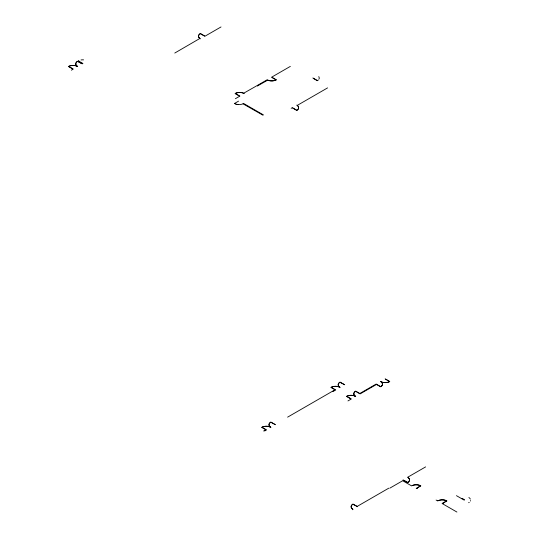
<?xml version="1.0" encoding="UTF-8"?>
<svg xmlns="http://www.w3.org/2000/svg" width="539" height="539" viewBox="0 0 539 539"><rect width="100%" height="100%" fill="white"/><g stroke="black" fill="none" stroke-linecap="round" stroke-linejoin="round"><path stroke-width="0.81" d="M319.021 79.031L319.189 78.546M470.385 501.034L470.554 500.549M318.367 79.94L317.518 80.601L312.896 77.933M262.345 427.023A6.556 3.786 0 0 1 269.615 426.747L270.255 426.996L269.823 426.625A6.556 3.786 0 0 1 270.302 422.428L270.868 422.057L274.991 424.436M468.64 502.698L469.253 502.361M82.211 63.312L81.746 63.582L77.629 61.203L77.064 61.574A6.556 3.786 0 0 0 76.585 65.771L77.677 66.526L77.117 66.156A6.481 3.746 0 0 1 77.117 61.601L77.488 61.358L82.265 63.878M71.33 70.191L73.284 69.059L68.716 66.418M174.771 53.051L199.834 38.478A6.556 3.786 0 0 1 199.834 33.869L200.4 33.499L204.517 35.877M221.017 26.95L204.827 36.295L200.259 33.654L199.888 33.896A6.481 3.746 0 0 0 199.888 38.458L200.447 38.821M256.261 86.065L243.689 93.22A6.556 3.786 0 0 0 235.705 93.22L235.065 93.543L239.181 95.922M256.78 85.762L267.128 79.785L267.768 80.109A6.481 3.746 0 0 0 275.658 80.109L276.076 79.9L271.508 77.259L290.346 66.385M235.381 98.711L239.902 96.104L235.334 93.463M257.292 86.065L267.721 80.143A6.556 3.786 0 0 0 275.705 80.143L276.352 79.819L272.229 77.441M234.438 103.515L238.555 101.137M291.148 108.332L292.34 107.638L296.908 110.279L297.279 110.037A6.556 3.786 0 0 0 297.333 105.455L296.719 105.112M297.252 105.401L327.591 87.884M263.611 431.005L265.821 429.731L261.698 427.353L262.392 427.056A6.481 3.746 0 0 1 270.282 427.056L270.922 427.38L270.362 427.009A6.481 3.746 0 0 1 270.362 422.455M287.604 417.152L335.022 389.778L330.899 387.4L331.586 387.103A6.556 3.786 0 0 1 338.815 386.8L340.116 387.426L339.557 387.063A6.481 3.746 0 0 1 339.557 382.501L339.927 382.259L344.704 384.779M264.642 431.005L266.542 429.906L261.974 427.265M275.503 424.732L270.726 422.212M332.846 391.624L335.743 389.953L331.168 387.319M361.514 392.5L359.796 393.497L355.673 391.119L355.107 391.489A6.556 3.786 0 0 0 354.635 395.687L355.727 396.441L355.167 396.071A6.481 3.746 0 0 1 355.167 391.516M362.026 392.203L376.188 384.031L380.756 386.672L381.12 386.429A6.481 3.746 0 0 0 381.12 381.875L380.561 381.504L381.201 381.828A6.481 3.746 0 0 0 389.097 381.828L389.785 381.531L385.661 379.153M385.149 378.856L389.515 381.612M347.945 400.935L351.347 398.968L346.779 396.327L347.197 396.118A6.481 3.746 0 0 1 355.086 396.118L354.419 395.808A6.556 3.786 0 0 0 347.15 396.084L346.503 396.408L350.626 398.786M388.767 488.172L357.128 506.438L353.005 504.059L352.439 504.43A6.556 3.786 0 0 0 352.439 509.038L352.526 509.092M403.037 479.932L407.814 482.452L408.178 482.21A6.556 3.786 0 0 0 408.239 477.628L407.619 477.284L425.621 466.895M352.452 509.732L353.058 509.382L352.499 509.011A6.481 3.746 0 0 1 352.499 504.457M357.64 506.734L352.863 504.214M389.798 488.172L402.188 481.017M403.192 480.438L403.549 480.229L407.673 482.607L408.239 482.237A6.481 3.746 0 0 0 408.178 477.655M78.782 60.637L78.364 60.853L82.932 63.487M234.654 103.629L235.125 103.811A6.481 3.746 0 0 0 243.015 103.811L243.655 103.488L263.409 114.895M243.062 103.845L262.897 115.191M237.376 104.499L238.218 104.593M235.792 104.121L236.56 104.337M244.282 93.57L243.648 93.247A6.481 3.746 0 0 0 235.752 93.247M313.206 78.344L317.323 80.729M292.65 108.056L296.767 110.434L297.333 110.064A6.481 3.746 0 0 0 297.279 105.482M72.563 68.877L68.446 66.499L69.133 66.209A6.481 3.746 0 0 1 77.03 66.209L76.356 65.899A6.556 3.786 0 0 0 69.093 66.176M344.185 384.482L340.069 382.104L339.503 382.474A6.556 3.786 0 0 0 339.024 386.672L339.455 387.042A6.481 3.746 0 0 0 331.586 387.103M355.531 391.274L360.106 393.908L376.491 384.448L380.615 386.827L381.181 386.456A6.556 3.786 0 0 0 381.659 382.259L381.228 381.888L381.868 382.138A6.556 3.786 0 0 0 389.138 381.861M462.064 498.312L464.571 499.754M456.432 495.658L464.261 500.172M417.253 488.556L416.714 488.246L420.838 485.868L420.191 485.538A6.556 3.786 0 0 0 412.207 485.538M437.648 500.333L438.308 500.61A6.556 3.786 0 0 1 446.292 500.61L446.939 500.94L442.815 503.318L443.267 503.574M402.673 480.734L411.614 485.895L412.254 485.572A6.481 3.746 0 0 1 420.15 485.572L420.568 485.787L416.202 488.543M436.098 500.03L437.715 500.967L438.355 500.643A6.481 3.746 0 0 1 446.252 500.643L446.669 500.859L442.095 503.493L456.917 512.05M468.883 497.504L469.253 497.753M469.671 498.184L470.385 499.074M318.744 76.599L319.021 77.07M319.115 77.562L319.169 78.047M81.032 59.95A6.556 3.786 0 0 1 83.585 59.856"/></g></svg>
